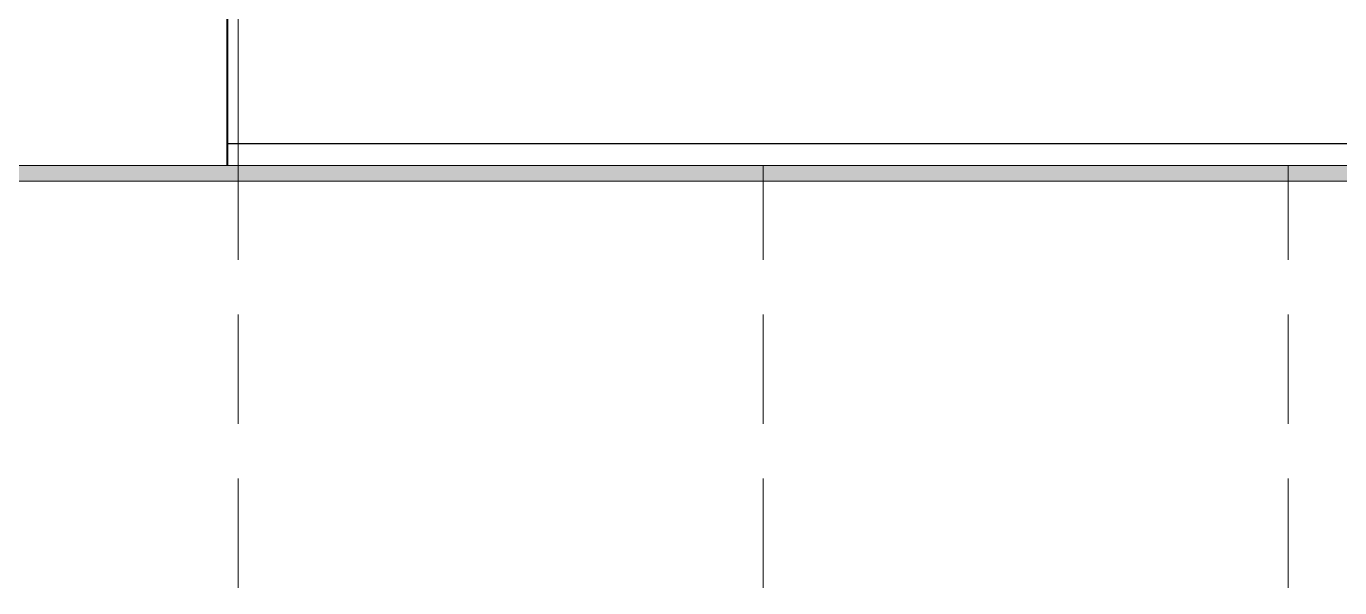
# Model space of a CAD drawing. Header units: millimetres. Extents: x 1564 to 2013, y 216 to 285.
# Drawn here: x 1775.53 to 1790.55, y 215.87 to 222.29 of the extents above; entities that cross this region are included whole.
import ezdxf

# ---------------------------------------------------------------- set-up
doc = ezdxf.new("R2010")
doc.units = ezdxf.units.MM
doc.header["$LTSCALE"] = 10
doc.linetypes.add('DASHED2', pattern=[0.375, 0.25, -0.125])
for name, color, linetype, lineweight in [('linha estutura', 252, 'Continuous', 13), ('pn 02', 16, 'Continuous', 20), ('PN 05', 50, 'Continuous', 40), ('PN-01', 90, 'Continuous', 13), ('PN-03', 180, 'Continuous', 30)]:
    doc.layers.add(name, color=color, linetype=linetype, lineweight=lineweight)

msp = doc.modelspace()

# ---------------------------------------------------------------- hatches: boundary and pattern name
at = {"layer": 'pn 02'}
h = msp.add_hatch(color=256, dxfattribs=at)
h.paths.add_polyline_path([(1775.353, 220.7), (1768.419, 220.7), (1768.419, 220.523), (1775.353, 220.523)])
h.paths.add_polyline_path([(1781.353, 220.7), (1775.353, 220.7), (1775.353, 220.523), (1781.353, 220.523)])
h.paths.add_polyline_path([(1787.353, 220.7), (1781.353, 220.7), (1781.353, 220.523), (1787.353, 220.523)])
h.paths.add_polyline_path([(1793.353, 220.7), (1787.353, 220.7), (1787.353, 220.523), (1793.353, 220.523)])

# ---------------------------------------------------------------- linework, layer by layer
at = {"layer": 'linha estutura', "linetype": 'DASHED2', "ltscale": 0.5}
for p, q in [((1777.955, 215.874), (1777.955, 220.7)), ((1783.955, 215.874), (1783.955, 220.7)), ((1789.955, 215.874), (1789.955, 220.7))]:
    msp.add_line(p, q, dxfattribs=at)
at = {"layer": 'pn 02'}
msp.add_lwpolyline([(1777.83, 220.7), (1777.955, 220.7), (1777.955, 224.9), (1777.83, 224.9)], close=True, dxfattribs=at)
at = {"layer": 'PN 05'}
msp.add_line((1777.83, 224.9), (1777.83, 220.7), dxfattribs=at)
at = {"layer": 'PN-01'}
for p, q in [((1865.427, 220.7), (1760.884, 220.7)), ((1768.419, 220.7), (1864.482, 220.7)), ((1768.419, 220.523), (1864.482, 220.523))]:
    msp.add_line(p, q, dxfattribs=at)
at = {"layer": 'PN-03'}
msp.add_line((1842.546, 220.95), (1777.83, 220.95), dxfattribs=at)

doc.saveas('drawing.dxf')
